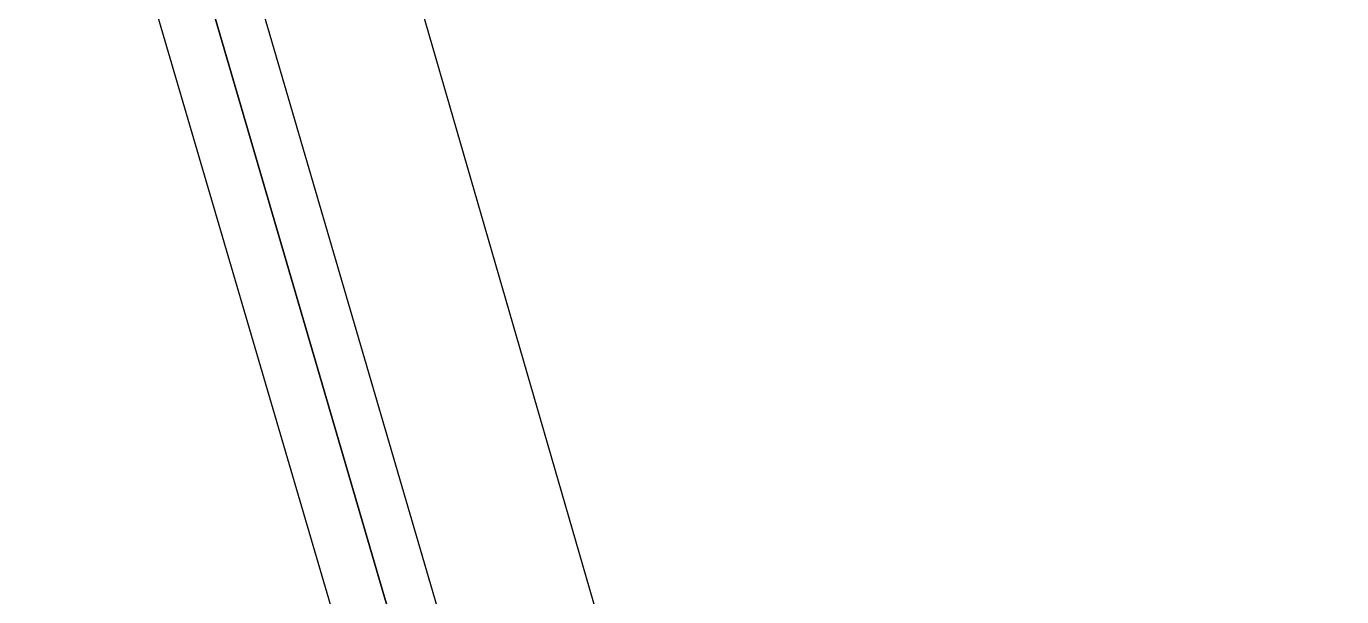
# Model space of a CAD drawing. Header units: feet. Extents: x -84 to 198, y -22 to 181.
# Drawn here: x 15.308 to 16.012, y 46.624 to 46.93 of the extents above; entities that cross this region are included whole.
import ezdxf

# ---------------------------------------------------------------- set-up
doc = ezdxf.new("R2010")
doc.units = ezdxf.units.FT
doc.layers.add('A-LINEA', color=7, linetype='CONTINUOUS')

msp = doc.modelspace()

# ---------------------------------------------------------------- linework, layer by layer
at = {"layer": 'A-LINEA'}
msp.add_line((15.07, 48.4907), (17.1689, 41.2494), dxfattribs=at)
msp.add_line((15.07, 48.4907), (17.1689, 41.2494), dxfattribs=at)
for points in [[(16.4533, 43.2711), (15.3467, 47.0444), (15.3467, 47.0578), (15.3733, 47.0578), (16.48, 43.2711), (16.4667, 43.2578), (16.4533, 43.2711)], [(16.4533, 43.2711), (15.3467, 47.0444), (15.3467, 47.0578), (15.3733, 47.0578), (16.48, 43.2711), (16.4667, 43.2578), (16.4533, 43.2711)], [(16.48, 43.2711), (15.3733, 47.0578), (15.3867, 47.0578), (15.4, 47.0578), (16.5067, 43.2711), (16.48, 43.2711)], [(16.48, 43.2711), (15.3733, 47.0578), (15.3867, 47.0578), (15.4, 47.0578), (16.5067, 43.2711), (16.48, 43.2711)]]:
    msp.add_lwpolyline(points, dxfattribs=at)

doc.saveas('drawing.dxf')
